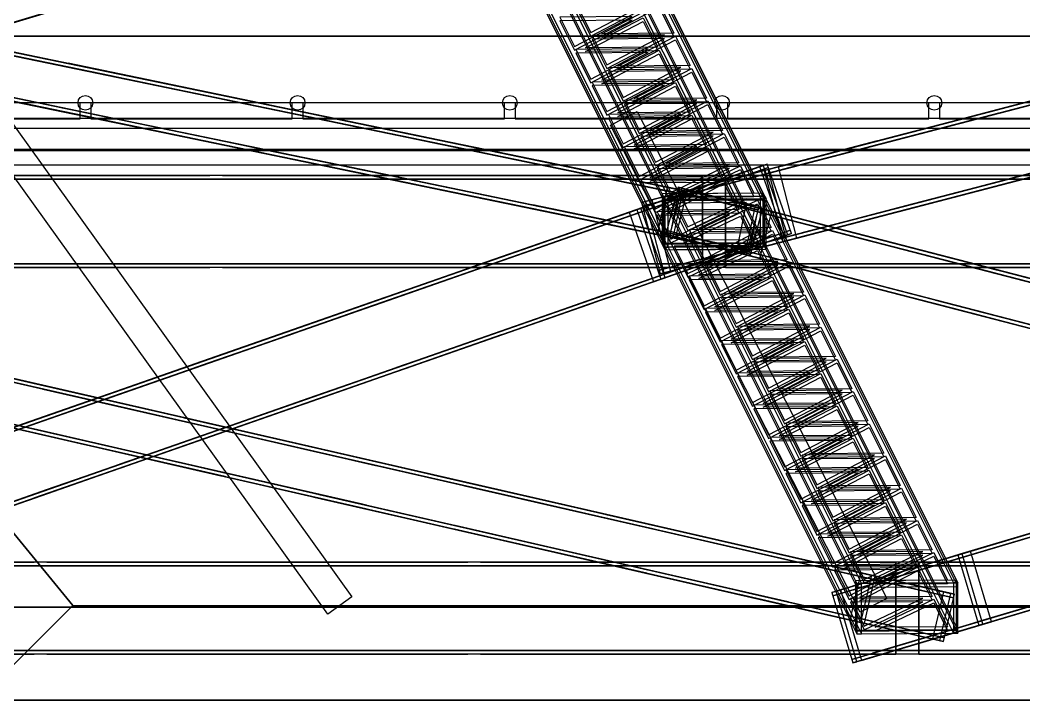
# Model space of a CAD drawing. Header units: millimetres. Extents: x -52000 to 48850, y -48850 to 51750.
# Drawn here: x -9509 to -5145, y 10892 to 13860 of the extents above; entities that cross this region are included whole.
import ezdxf

# ---------------------------------------------------------------- set-up
doc = ezdxf.new("R2010")
doc.units = ezdxf.units.MM
doc.layers.add('D-STR-DECK', color=7, linetype='Continuous', lineweight=25)
doc.layers.add('D-STR-STRC', color=7, linetype='Continuous', lineweight=25)

msp = doc.modelspace()

# ---------------------------------------------------------------- linework, layer by layer
at = {"layer": 'D-STR-DECK'}
for points in [[(11480, 14000), (-11480, 14000), (-11307.8, 13790), (11307.8, 13790)], [(-13790, 11307.8), (13790, 11307.8), (11307.8, 13790), (-11307.8, 13790)], [(11070, 13500), (-11070, 13500), (-10904, 13297.5), (10904, 13297.5)], [(11070, 13500), (-11070, 13500), (-11070, 13390), (11070, 13390)], [(11070, 13500), (-11070, 13500), (-11070, 13390), (11070, 13390)], [(11070, 13500), (-11070, 13500), (-10904, 13297.5), (10904, 13297.5)], [(-9248.1, 13500), (-10124.4, 13500), (-10124.4, 13430), (-9248.1, 13430)], [(-8325.6, 13500), (-9201.9, 13500), (-9201.9, 13430), (-8325.6, 13430)], [(-7403.1, 13500), (-8279.4, 13500), (-8279.4, 13430), (-7403.1, 13430)], [(-6480.6, 13500), (-7356.9, 13500), (-7356.9, 13430), (-6480.6, 13430)], [(-5558.1, 13500), (-6434.4, 13500), (-6434.4, 13430), (-5558.1, 13430)], [(-4635.6, 13500), (-5511.9, 13500), (-5511.9, 13430), (-4635.6, 13430)], [(-8171.8, 11277.8), (-9690.6, 13394.6), (-9585, 13470.4), (-8066.2, 11353.6)], [(-5857.1, 11286), (-6942, 13402.9), (-6826.3, 13462.1), (-5741.4, 11345.3)], [(-11014.6, 13432.5), (-13432.5, 11014.6), (-11315.7, 9278.9), (-9278.9, 11315.7)], [(11014.6, 13432.5), (-11014.6, 13432.5), (-10849.4, 13231), (10849.4, 13231)], [(11014.6, 13432.5), (-11014.6, 13432.5), (-9278.9, 11315.7), (9278.9, 11315.7)], [(11014.6, 13432.5), (-11014.6, 13432.5), (-11014.6, 13292.5), (11014.6, 13292.5)], [(-13297.5, 10904), (13297.5, 10904), (10904, 13297.5), (-10904, 13297.5)], [(-13790, -11307.8), (4700, -11307.8), (4700, 11307.8), (-13790, 11307.8)], [(-13297.5, -10904), (4700, -10904), (4700, 10904), (-13297.5, 10904)]]:
    msp.add_lwpolyline(points, close=True, dxfattribs=at)
for centre in [(-9225, 13500), (-8302.5, 13500), (-7380, 13500), (-6457.5, 13500), (-5535, 13500)]:
    msp.add_circle(centre, 32, dxfattribs=at)
at = {"layer": 'D-STR-STRC'}
for points in [[(234.8, 14901.9), (-315.5, 14758.5), (-6807.5, 13067.1), (-6257.1, 13210.5)], [(238.9, 14886.4), (-311.5, 14743), (-6803.4, 13051.6), (-6253.1, 13195)], [(-14830.3, 14798.3), (-14484.3, 14726.8), (-6301, 13035.3), (-6646.9, 13106.8)], [(-14827.1, 14813.9), (-14481.1, 14742.4), (-6297.7, 13051), (-6643.7, 13122.5)], [(-7118.1, 14786.3), (-7557.2, 14782.6), (-6711.5, 13091.2), (-6272.4, 13094.8)], [(-7118.1, 14770.4), (-7557.2, 14766.7), (-6711.5, 13075.3), (-6272.4, 13079)], [(-14866.4, 14623.9), (-14520.4, 14552.4), (-6337, 12861), (-6683, 12932.5)], [(-14869.6, 14608.3), (-14523.6, 14536.8), (-6340.2, 12845.3), (-6686.2, 12916.9)], [(-7012.6, 14605.7), (-7570.9, 14438.4), (-13217.2, 12747), (-12658.8, 12914.3)], [(-7118.1, 14584), (-7557.2, 14580.3), (-6711.5, 12888.9), (-6272.4, 12892.5)], [(311.5, 14607.7), (-238.9, 14464.3), (-6730.8, 12772.9), (-6180.5, 12916.3)], [(315.5, 14592.2), (-234.8, 14448.8), (-6726.8, 12757.4), (-6176.4, 12900.8)], [(-7118.1, 14568.1), (-7557.2, 14564.4), (-6711.5, 12873), (-6272.4, 12876.7)], [(-8979.7, 14016.4), (-9429, 13881.8), (-9860, 13752.7)], [(-8958.2, 14022.9), (-9389.2, 13893.8), (-9838.5, 13759.2)], [(-6778.3, 13936.3), (-7092.7, 13933.7), (-7028.6, 13805.6)], [(-6778.3, 13920.4), (-7092.7, 13917.8), (-7028.6, 13789.7)], [(-6730.5, 13930.9), (-6666.5, 13802.8), (-6980.8, 13800.2)], [(-9428.8, 13881.9), (-9859.7, 13752.8), (-10309, 13618.2)], [(-6730.5, 13915), (-6666.5, 13786.9), (-6980.8, 13784.3)], [(-9450.2, 13875.5), (-9899.5, 13740.9), (-10330.5, 13611.8)], [(-6848.8, 13875), (-7163.2, 13872.3), (-7099.1, 13744.3)], [(-6848.8, 13859.1), (-7163.2, 13856.5), (-7099.1, 13728.4)], [(-6801, 13869.5), (-6737, 13741.5), (-7051.3, 13738.8)], [(-6801, 13853.7), (-6737, 13725.6), (-7051.3, 13723)], [(-9985.3, 13796.9), (-9356.3, 13666.8), (-9113.3, 13616.6)], [(-9982.1, 13812.5), (-9353.1, 13682.5), (-9110.1, 13632.3)], [(-9972.1, 13794.1), (-9729.1, 13743.9), (-9100.1, 13613.9)], [(-9968.9, 13809.8), (-9725.8, 13759.6), (-9096.9, 13629.5)], [(-6707.9, 13795.3), (-7022.2, 13792.7), (-6958.2, 13664.7)], [(-6660, 13789.9), (-6596, 13661.8), (-6910.4, 13659.2)], [(-6707.9, 13779.5), (-7022.2, 13776.9), (-6958.2, 13648.8)], [(-6660, 13774.1), (-6596, 13646), (-6910.4, 13643.4)], [(-6778.3, 13734), (-7092.7, 13731.4), (-7028.6, 13603.3)], [(-6778.3, 13718.1), (-7092.7, 13715.5), (-7028.6, 13587.4)], [(-6730.5, 13728.6), (-6666.5, 13600.5), (-6980.8, 13597.9)], [(-6730.5, 13712.7), (-6666.5, 13584.6), (-6980.8, 13582)], [(-9300.2, 13671.6), (-8671.2, 13541.6), (-8428.1, 13491.3)], [(-9286.9, 13668.8), (-9043.9, 13618.6), (-8414.9, 13488.6)], [(-10021.4, 13622.5), (-9392.4, 13492.5), (-9149.4, 13442.3)], [(-10008.1, 13619.8), (-9765.1, 13569.6), (-9136.1, 13439.6)], [(-9303.4, 13655.9), (-8674.4, 13525.9), (-8431.4, 13475.7)], [(-9290.2, 13653.2), (-9047.1, 13602.9), (-8418.1, 13472.9)], [(-6637.4, 13654.4), (-6951.7, 13651.8), (-6887.7, 13523.7)], [(-6637.4, 13638.5), (-6951.7, 13635.9), (-6887.7, 13507.8)], [(-6589.6, 13649), (-6525.5, 13520.9), (-6839.9, 13518.3)], [(-6589.6, 13633.1), (-6525.5, 13505), (-6839.9, 13502.4)], [(-4700.7, 13616), (-5197.3, 13486.6), (-5640.2, 13371.2)], [(-10024.6, 13606.9), (-9395.6, 13476.9), (-9152.6, 13426.6)], [(-10011.4, 13604.1), (-9768.4, 13553.9), (-9139.4, 13423.9)], [(-6707.9, 13593.1), (-7022.2, 13590.4), (-6958.2, 13462.4)], [(-6707.9, 13577.2), (-7022.2, 13574.6), (-6958.2, 13446.5)], [(-6660, 13587.6), (-6596, 13459.6), (-6910.4, 13456.9)], [(-6660, 13571.8), (-6596, 13443.7), (-6910.4, 13441.1)], [(-4719.4, 13611.1), (-5162.3, 13495.7), (-5658.9, 13366.3)], [(-4715.4, 13595.6), (-5158.3, 13480.2), (-5654.9, 13350.8)], [(-4696.7, 13600.5), (-5193.3, 13471.1), (-5636.2, 13355.7)], [(-8618.2, 13530.6), (-7989.2, 13400.6), (-7746.2, 13350.4)], [(-8605, 13527.9), (-8361.9, 13477.7), (-7733, 13347.6)], [(-8621.4, 13514.9), (-7992.5, 13384.9), (-7749.4, 13334.7)], [(-8608.2, 13512.2), (-8365.2, 13462), (-7736.2, 13332)], [(-6566.9, 13513.4), (-6881.2, 13510.8), (-6817.2, 13382.7)], [(-6566.9, 13497.6), (-6881.2, 13495), (-6817.2, 13366.9)], [(-6519.1, 13508), (-6455.1, 13379.9), (-6769.4, 13377.3)], [(-6519.1, 13492.2), (-6455.1, 13364.1), (-6769.4, 13361.5)], [(-9342.7, 13465.9), (-8713.7, 13335.9), (-8470.7, 13285.7)], [(-9339.4, 13481.6), (-8710.4, 13351.6), (-8467.4, 13301.3)], [(-9329.4, 13463.2), (-9086.4, 13413), (-8457.4, 13282.9)], [(-9326.2, 13478.8), (-9083.2, 13428.6), (-8454.2, 13298.6)], [(-6637.4, 13452.1), (-6951.7, 13449.5), (-6887.7, 13321.4)], [(-6589.6, 13446.7), (-6525.5, 13318.6), (-6839.9, 13316)], [(-5260.4, 13470.1), (-5703.3, 13354.7), (-6199.9, 13225.4)], [(-5256.4, 13454.6), (-5699.3, 13339.3), (-6195.9, 13209.9)], [(-5241.7, 13475), (-5738.3, 13345.6), (-6181.2, 13230.2)], [(-5237.7, 13459.5), (-5734.3, 13330.1), (-6177.2, 13214.8)], [(-6637.4, 13436.2), (-6951.7, 13433.6), (-6887.7, 13305.5)], [(-6589.6, 13430.8), (-6525.5, 13302.7), (-6839.9, 13300.1)], [(-7939.5, 13374), (-7310.5, 13244), (-7067.5, 13193.8)], [(-7936.3, 13389.7), (-7307.3, 13259.7), (-7064.2, 13209.4)], [(-7926.3, 13371.3), (-7683.2, 13321), (-7054.2, 13191)], [(-7923, 13386.9), (-7680, 13336.7), (-7051, 13206.7)], [(-6496.4, 13372.5), (-6810.8, 13369.9), (-6746.7, 13241.8)], [(-6496.4, 13356.6), (-6810.8, 13354), (-6746.7, 13225.9)], [(-6448.6, 13367.1), (-6384.6, 13239), (-6698.9, 13236.4)], [(-8660.7, 13325), (-8031.7, 13195), (-7788.7, 13144.7)], [(-8657.5, 13340.6), (-8028.5, 13210.6), (-7785.5, 13160.4)], [(-8647.5, 13322.2), (-8404.5, 13272), (-7775.5, 13142)], [(-8644.2, 13337.9), (-8401.2, 13287.7), (-7772.2, 13157.7)], [(-6566.9, 13311.1), (-6881.2, 13308.5), (-6817.2, 13180.5)], [(-5801.4, 13329.2), (-6244.3, 13213.8), (-6708.7, 13092.8)], [(-5797.4, 13313.7), (-6240.3, 13198.3), (-6704.7, 13077.3)], [(-6448.6, 13351.2), (-6384.6, 13223.1), (-6698.9, 13220.5)], [(-5782.7, 13334.1), (-6247.1, 13213.1), (-6690, 13097.7)], [(-5778.7, 13318.6), (-6243.1, 13197.6), (-6686, 13082.2)], [(-4642.8, 13316.9), (-5085.7, 13201.5), (-5582.3, 13072.1)], [(-4624.1, 13321.8), (-5120.7, 13192.4), (-5563.5, 13077)], [(-6566.9, 13295.3), (-6881.2, 13292.7), (-6817.2, 13164.6)], [(-6519.1, 13305.7), (-6455.1, 13177.7), (-6769.4, 13175)], [(-6519.1, 13289.9), (-6455.1, 13161.8), (-6769.4, 13159.2)], [(-4638.7, 13301.4), (-5081.6, 13186), (-5578.2, 13056.6)], [(-4620, 13306.3), (-5116.6, 13176.9), (-5559.5, 13061.5)], [(-6260.8, 13234.1), (-6828.6, 13035.8), (-11640.1, 11355.3), (-11072.3, 11553.6)], [(-7257.5, 13233), (-6666.9, 13111), (-6423.9, 13060.7)], [(-7254.3, 13248.7), (-6663.7, 13126.6), (-6420.7, 13076.4)], [(-7244.3, 13230.3), (-7001.3, 13180.1), (-6410.7, 13058)], [(-7241.1, 13246), (-6998.1, 13195.7), (-6407.4, 13073.7)], [(-6187.6, 12920.7), (-6293.1, 13222.8), (-6860.9, 13024.5), (-6755.4, 12722.4)], [(-6155.3, 12932), (-6260.8, 13234.1), (-6828.6, 13035.8), (-6723.1, 12733.7)], [(-6132.1, 12912.4), (-6212.7, 13222), (-6763.1, 13078.6), (-6682.4, 12769)], [(-6425.9, 13231.5), (-6740.3, 13228.9), (-6680.9, 13110.2)], [(-6378.1, 13226.1), (-6318.8, 13107.4), (-6633.1, 13104.8)], [(-6155.3, 12932), (-6260.8, 13234.1), (-6278.6, 13227.9), (-6173.1, 12925.8)], [(237.1, 13221.3), (-328.3, 13053.2), (-5980, 11372.7), (-5414.6, 11540.8)], [(-6255.6, 13219), (-6823.3, 13020.7), (-11634.8, 11340.2), (-11067, 11538.5)], [(-8683.4, 13183.9), (-8683.4, 13183.9), (-10792.4, 13183.9), (-10792.4, 13183.9)], [(-6542, 13183.9), (-6542, 13183.9), (-8628.4, 13183.9), (-8628.4, 13183.9)], [(-7978.8, 13184), (-7349.8, 13054), (-7106.8, 13003.8)], [(-7975.5, 13199.7), (-7346.5, 13069.7), (-7103.5, 13019.4)], [(-7965.5, 13181.3), (-7722.5, 13131), (-7093.5, 13001)], [(-7962.3, 13196.9), (-7719.3, 13146.7), (-7090.3, 13016.7)], [(-6368.5, 13196.5), (-6825.4, 13036.9), (-7170.7, 12916.4)], [(-6363.3, 13181.4), (-6820.1, 13021.8), (-7165.4, 12901.3)], [(-6343.2, 13205.4), (-6688.4, 13084.8), (-7145.3, 12925.2)], [(-6337.9, 13190.3), (-6683.1, 13069.7), (-7140, 12910.1)], [(-6176.4, 12900.8), (-6257.1, 13210.5), (-6807.5, 13067.1), (-6726.8, 12757.4)], [(-6425.9, 13215.7), (-6740.3, 13213.1), (-6680.9, 13094.3)], [(-6378.1, 13210.3), (-6318.8, 13091.5), (-6633.1, 13088.9)], [(-6542, 12783.9), (-6542, 13183.9), (-6542, 13183.9), (-6542, 12783.9)], [(-4355.5, 13183.9), (-4355.5, 13183.9), (-6442, 13183.9), (-6442, 13183.9)], [(-6442, 12783.9), (-6442, 13183.9), (-6442, 13183.9), (-6442, 12783.9)], [(-6176.4, 12900.8), (-6257.1, 13210.5), (-6274.3, 13206), (-6193.6, 12896.3)], [(-5165.1, 13180.8), (-5661.7, 13051.4), (-6104.5, 12936.1)], [(241.6, 13206), (-323.7, 13037.9), (-5975.4, 11357.4), (-5410.1, 11525.5)], [(12983.9, 13167.9), (12983.9, 13167.9), (-12983.9, 13167.9), (-12983.9, 13167.9)], [(-8683.4, 13167.9), (-8683.4, 13167.9), (-10792.4, 13167.9), (-10792.4, 13167.9)], [(-6542, 13167.9), (-6542, 13167.9), (-8628.4, 13167.9), (-8628.4, 13167.9)], [(-6496.4, 13170.2), (-6810.8, 13167.6), (-6746.7, 13039.5)], [(-6496.4, 13154.3), (-6810.8, 13151.7), (-6746.7, 13023.6)], [(-6448.6, 13164.8), (-6384.6, 13036.7), (-6698.9, 13034.1)], [(-6448.6, 13148.9), (-6384.6, 13020.8), (-6698.9, 13018.2)], [(-4355.5, 13167.9), (-4355.5, 13167.9), (-6442, 13167.9), (-6442, 13167.9)], [(-5183.8, 13176), (-5626.6, 13060.6), (-6123.3, 12931.2)], [(-5179.7, 13160.5), (-5622.6, 13045.1), (-6119.2, 12915.7)], [(-5161, 13165.3), (-5657.6, 13036), (-6100.5, 12920.6)], [(-13144.4, 13112), (-12783.7, 13029.3), (-5451.5, 11348.9), (-5812.1, 11431.5)], [(-13140.8, 13127.6), (-12780.2, 13044.9), (-5447.9, 11364.4), (-5808.6, 11447.1)], [(-6696.7, 13133.5), (-6739.2, 12927.8), (-6393.2, 12856.3), (-6350.7, 13061.9)], [(-6278.9, 12889.5), (-6278.9, 13107.7), (-6717.9, 13104.1), (-6717.9, 12885.9)], [(-6272.4, 13094.7), (-6711.6, 13091.6), (-5871.3, 11411.1), (-5432.1, 11414.2)], [(-6272.4, 12876.3), (-6272.4, 13094.7), (-6711.6, 13091.6), (-6711.6, 12873.1)], [(-6691.6, 12873.3), (-6691.6, 13091.7), (-6711.6, 13091.6), (-6711.6, 12873.1)], [(-6272.4, 12876.7), (-6272.4, 13094.8), (-6711.5, 13091.2), (-6711.5, 12873)], [(-6691.5, 12873.2), (-6691.5, 13091.3), (-6711.5, 13091.2), (-6711.5, 12873)], [(-6649, 13133), (-6701.6, 12929.7), (-6684.2, 12925.2), (-6631.5, 13128.5)], [(-6649, 13133), (-6701.6, 12929.7), (-6334.9, 12834.8), (-6282.3, 13038.1)], [(-6643.7, 13122.5), (-6686.2, 12916.9), (-6669.7, 12913.4), (-6627.2, 13119.1)], [(-6643.7, 13122.5), (-6686.2, 12916.9), (-6340.2, 12845.3), (-6297.7, 13051)], [(-6607.2, 13122.2), (-6659.8, 12918.9), (-6293.1, 12824), (-6240.5, 13027.3)], [(-6653, 13117.5), (-6286.3, 13022.6), (205.7, 11342.1), (-161, 11437.1)], [(-6649, 13133), (-6282.3, 13038.1), (209.7, 11357.6), (-157, 11452.5)], [(-6557.4, 13092.8), (-6088.6, 12971.4), (-5831, 12904.8)], [(-6553.4, 13108.3), (-6084.6, 12986.9), (-5827, 12920.3)], [(-6533, 13103), (-6275.4, 13036.3), (-5806.5, 12915)], [(-6272.4, 12876.7), (-6272.4, 13094.8), (-6292.4, 13094.7), (-6292.4, 12876.5)], [(-6272.4, 12876.3), (-6272.4, 13094.7), (-6292.3, 13094.6), (-6292.3, 12876.1)], [(-6746.1, 13064.6), (-7203, 12905.1), (-7571.6, 12776.3)], [(-6740.8, 13049.5), (-7197.7, 12890), (-7566.3, 12761.2)], [(-6720.7, 13073.5), (-7089.4, 12944.8), (-7546.2, 12785.2)], [(-6715.4, 13058.4), (-7084.1, 12929.6), (-7540.9, 12770.1)], [(-7293.6, 13058.7), (-6703, 12936.7), (-6460, 12886.4)], [(-7280.3, 13056), (-7037.3, 13005.8), (-6446.7, 12883.7)], [(-6709.6, 12761.9), (-6790.3, 13071.5), (-6807.5, 13067.1), (-6726.8, 12757.4)], [(-6272.4, 13078.8), (-6711.6, 13075.7), (-5871.3, 11395.2), (-5432.1, 11398.3)], [(-6266.4, 12864.4), (-6266.4, 13082.8), (-6705.6, 13079.7), (-6705.6, 12861.3)], [(-6351.3, 13082.2), (-6665.7, 13080), (-6605.9, 12960.4)], [(-6351.3, 13066.3), (-6665.7, 13064.1), (-6605.9, 12944.6)], [(-6303.7, 13077.2), (-6243.9, 12957.6), (-6558.3, 12955.4)], [(-6303.7, 13061.3), (-6243.9, 12941.8), (-6558.3, 12939.5)], [(-6537, 13087.5), (-6279.4, 13020.8), (-5810.6, 12899.5)], [(-6314.2, 13054.4), (-6356.7, 12848.7), (-6340.2, 12845.3), (-6297.7, 13051)], [(-7296.8, 13043.1), (-6706.2, 12921), (-6463.2, 12870.8)], [(-7283.6, 13040.3), (-7040.6, 12990.1), (-6450, 12868)], [(-6705.3, 12739.9), (-6810.9, 13042), (-6828.6, 13035.8), (-6723.1, 12733.7)], [(-6425.9, 13029.2), (-6740.3, 13026.6), (-6680.9, 12907.9)], [(-6425.9, 13013.4), (-6740.3, 13010.8), (-6680.9, 12892)], [(-6378.1, 13023.8), (-6318.8, 12905.1), (-6633.1, 12902.5)], [(-6378.1, 13008), (-6318.8, 12889.2), (-6633.1, 12886.6)], [(-5724.8, 13035), (-6167.6, 12919.6), (-6632.1, 12798.6)], [(-5720.7, 13019.5), (-6163.6, 12904.1), (-6628.1, 12783.1)], [(-5706.1, 13039.9), (-6170.5, 12918.9), (-6613.4, 12803.5)], [(-5702, 13024.4), (-6166.5, 12903.4), (-6609.3, 12788)], [(-6299.8, 13042.6), (-6352.4, 12839.3), (-6334.9, 12834.8), (-6282.3, 13038.1)], [(-6046.8, 12960.6), (-5547.6, 12831.4), (-5290, 12764.7)], [(-6042.8, 12976.1), (-5543.6, 12846.9), (-5286, 12780.2)], [(-6022.3, 12970.8), (-5764.7, 12904.1), (-5265.5, 12774.9)], [(-13187.7, 12922.9), (-12827.1, 12840.3), (-5494.9, 11159.8), (-5855.5, 11242.4)], [(-13184.1, 12938.5), (-12823.5, 12855.8), (-5491.3, 11175.4), (-5851.9, 11258)], [(-6160.6, 12947.1), (-6728.4, 12748.8), (-11539.8, 11068.3), (-10972.1, 11266.6)], [(-6155.3, 12932), (-6723.1, 12733.7), (-11534.6, 11053.2), (-10966.8, 11251.5)], [(-7147, 12924.6), (-7603.9, 12765), (-7972.6, 12636.3)], [(-7121.7, 12933.5), (-7490.3, 12804.7), (-7947.2, 12645.1)], [(-7116.4, 12918.4), (-7485, 12789.6), (-7941.9, 12630)], [(-6242.9, 12918.4), (-6588.2, 12797.8), (-7045, 12638.2)], [(-6701.6, 12929.7), (-6334.9, 12834.8), (157, 11154.3), (-209.7, 11249.2)], [(-6697.6, 12945.2), (-6330.9, 12850.3), (161, 11169.8), (-205.7, 11264.7)], [(-6602.1, 12920.5), (-6133.2, 12799.1), (-5875.6, 12732.4)], [(-6285.5, 12950.8), (-6600, 12948.6), (-6535.9, 12820.4)], [(-6285.5, 12934.9), (-6600, 12932.7), (-6535.9, 12804.5)], [(-6237.9, 12945.8), (-6173.9, 12817.6), (-6488.3, 12815.4)], [(-6237.9, 12929.9), (-6173.9, 12801.7), (-6488.3, 12799.5)], [(-6026.3, 12955.3), (-5768.7, 12888.6), (-5269.6, 12759.4)], [(323.7, 12930), (-241.6, 12761.8), (-5893.4, 11081.3), (-5328, 11249.5)], [(-7141.8, 12909.5), (-7598.6, 12749.9), (-7967.3, 12621.2)], [(-6268.3, 12909.5), (-6725.2, 12749.9), (-7070.4, 12629.4)], [(-6263, 12894.4), (-6719.9, 12734.8), (-7065.1, 12614.3)], [(-6237.6, 12903.3), (-6582.9, 12782.7), (-7039.8, 12623.1)], [(-6272.4, 12892.2), (-6711.6, 12889), (-5871.3, 11208.5), (-5432.1, 11211.7)], [(-6272.4, 12876.3), (-6711.6, 12873.1), (-5871.3, 11192.7), (-5432.1, 11195.8)], [(-6351.3, 12879.7), (-6665.7, 12877.4), (-6605.9, 12757.9)], [(-6606.1, 12905), (-6137.2, 12783.6), (-5879.6, 12717)], [(-6585.6, 12899.7), (-6328, 12833), (-5859.2, 12711.7)], [(-6581.6, 12915.2), (-6324, 12848.5), (-5855.2, 12727.2)], [(-6303.7, 12874.6), (-6243.9, 12755.1), (-6558.3, 12752.9)], [(328.3, 12914.6), (-237.1, 12746.5), (-5888.8, 11066), (-5323.4, 11234.1)], [(-6351.3, 12863.8), (-6665.7, 12861.5), (-6605.9, 12742)], [(-6303.7, 12858.7), (-6243.9, 12739.2), (-6558.3, 12737)], [(-5501.8, 12836.1), (-5002.6, 12706.8), (-4745, 12640.2)], [(-5481.3, 12830.8), (-5223.7, 12764.1), (-4724.6, 12634.9)], [(12983.9, 12799.9), (12983.9, 12799.9), (-12983.9, 12799.9), (-12983.9, 12799.9)], [(-8683.4, 12799.9), (-8683.4, 12799.9), (-10792.4, 12799.9), (-10792.4, 12799.9)], [(-6542, 12799.9), (-6542, 12799.9), (-8628.4, 12799.9), (-8628.4, 12799.9)], [(-7522.6, 12793.4), (-7891.3, 12664.7), (-8348.1, 12505.1)], [(-6620.5, 12786.5), (-6989.1, 12657.8), (-7446, 12498.2)], [(-6215.5, 12810.7), (-6530, 12808.5), (-6465.9, 12680.4)], [(-6215.5, 12794.9), (-6530, 12792.6), (-6465.9, 12664.5)], [(-4355.5, 12799.9), (-4355.5, 12799.9), (-6442, 12799.9), (-6442, 12799.9)], [(-6167.9, 12805.7), (-6103.9, 12677.6), (-6418.3, 12675.3)], [(-6167.9, 12789.8), (-6103.9, 12661.7), (-6418.3, 12659.4)], [(-6091.4, 12788.3), (-5592.2, 12659.1), (-5334.6, 12592.4)], [(-5505.8, 12820.6), (-5006.6, 12691.4), (-4749, 12624.7)], [(-5485.3, 12815.3), (-5227.7, 12748.6), (-4728.6, 12619.4)], [(-8683.4, 12783.9), (-8683.4, 12783.9), (-10792.4, 12783.9), (-10792.4, 12783.9)], [(-6542, 12783.9), (-6542, 12783.9), (-8628.4, 12783.9), (-8628.4, 12783.9)], [(-7548, 12784.6), (-8004.9, 12625), (-8373.5, 12496.2)], [(-7542.7, 12769.5), (-7999.6, 12609.9), (-8368.2, 12481.1)], [(-7517.3, 12778.3), (-7886, 12649.6), (-8342.9, 12490)], [(-6645.8, 12777.6), (-7102.7, 12618.1), (-7471.4, 12489.3)], [(-6640.6, 12762.5), (-7097.4, 12603), (-7466.1, 12474.2)], [(-6615.2, 12771.4), (-6983.8, 12642.6), (-7440.7, 12483.1)], [(-6285.5, 12748.2), (-6600, 12746), (-6535.9, 12617.9)], [(-6237.9, 12743.2), (-6173.9, 12615.1), (-6488.3, 12612.8)], [(-4355.5, 12783.9), (-4355.5, 12783.9), (-6442, 12783.9), (-6442, 12783.9)], [(-6095.4, 12772.8), (-5596.2, 12643.6), (-5338.6, 12576.9)], [(-6074.9, 12767.5), (-5817.4, 12700.8), (-5318.2, 12571.6)], [(-6070.9, 12783), (-5813.3, 12716.3), (-5314.2, 12587.1)], [(-6285.5, 12732.4), (-6600, 12730.1), (-6535.9, 12602)], [(-6237.9, 12727.3), (-6173.9, 12599.2), (-6488.3, 12596.9)], [(-6145.5, 12670.7), (-6459.9, 12668.5), (-6395.9, 12540.3)], [(-6145.5, 12654.8), (-6459.9, 12652.6), (-6395.9, 12524.4)], [(-6097.9, 12665.7), (-6033.8, 12537.5), (-6348.3, 12535.3)], [(-7949, 12644.5), (-8405.8, 12485), (-8774.5, 12356.2)], [(-7943.7, 12629.4), (-8400.5, 12469.8), (-8769.2, 12341.1)], [(-7923.6, 12653.4), (-8292.2, 12524.6), (-8749.1, 12365.1)], [(-7918.3, 12638.3), (-8286.9, 12509.5), (-8743.8, 12350)], [(-7046.8, 12637.6), (-7503.7, 12478), (-7872.3, 12349.3)], [(-7041.5, 12622.5), (-7498.4, 12462.9), (-7867.1, 12334.2)], [(-7021.4, 12646.5), (-7390.1, 12517.7), (-7846.9, 12358.1)], [(-7016.1, 12631.4), (-7384.8, 12502.6), (-7841.7, 12343)], [(-6097.9, 12649.8), (-6033.8, 12521.6), (-6348.3, 12519.4)], [(-5554.4, 12632.8), (-5055.2, 12503.5), (-4797.6, 12436.9)], [(-5550.4, 12648.3), (-5051.2, 12519), (-4793.6, 12452.4)], [(-5533.9, 12627.5), (-5276.4, 12560.8), (-4777.2, 12431.6)], [(-5529.9, 12643), (-5272.3, 12576.3), (-4773.2, 12447.1)], [(-6215.5, 12608.2), (-6530, 12606), (-6465.9, 12477.8)], [(-6215.5, 12592.3), (-6530, 12590.1), (-6465.9, 12461.9)], [(-6167.9, 12603.2), (-6103.9, 12475), (-6418.3, 12472.8)], [(-6167.9, 12587.3), (-6103.9, 12459.1), (-6418.3, 12456.9)], [(-6075.5, 12530.7), (-6389.9, 12528.4), (-6325.9, 12400.3)], [(-6027.9, 12525.6), (-5963.8, 12397.5), (-6278.3, 12395.2)], [(-8349.9, 12504.5), (-8806.8, 12344.9), (-9175.4, 12216.2)], [(-8344.6, 12489.4), (-8801.5, 12329.8), (-9170.2, 12201)], [(-8324.5, 12513.3), (-8693.2, 12384.6), (-9150, 12225)], [(-8319.2, 12498.2), (-8687.9, 12369.5), (-9144.8, 12209.9)], [(-7447.8, 12497.6), (-7904.6, 12338), (-8273.3, 12209.2)], [(-7442.5, 12482.5), (-7899.3, 12322.9), (-8268, 12194.1)], [(-7422.4, 12506.4), (-7791, 12377.7), (-8247.9, 12218.1)], [(-7417.1, 12491.3), (-7785.8, 12362.6), (-8242.6, 12203)], [(-6075.5, 12514.8), (-6389.9, 12512.5), (-6325.9, 12384.4)], [(-6027.9, 12509.7), (-5963.8, 12381.6), (-6278.3, 12379.4)], [(-6145.5, 12468.2), (-6459.9, 12465.9), (-6395.9, 12337.8)], [(-6145.5, 12452.3), (-6459.9, 12450), (-6395.9, 12321.9)], [(-6097.9, 12463.1), (-6033.8, 12335), (-6348.3, 12332.7)], [(-6097.9, 12447.2), (-6033.8, 12319.1), (-6348.3, 12316.9)], [(-10021.5, 12396.3), (-9456.6, 12266.8), (-9203.3, 12208.7)], [(-10017.9, 12411.9), (-9453, 12282.4), (-9199.7, 12224.3)], [(-10003.6, 12392.2), (-9750.3, 12334.1), (-9185.4, 12204.6)], [(-10000, 12407.8), (-9746.7, 12349.7), (-9181.8, 12220.2)], [(-8750.9, 12364.4), (-9207.7, 12204.9), (-9576.4, 12076.1)], [(-8745.6, 12349.3), (-9202.5, 12189.8), (-9571.1, 12061)], [(-8725.5, 12373.3), (-9094.1, 12244.5), (-9551, 12085)], [(-8720.2, 12358.2), (-9088.9, 12229.4), (-9545.7, 12069.9)], [(-7848.7, 12357.5), (-8305.6, 12198), (-8674.2, 12069.2)], [(-7823.3, 12366.4), (-8192, 12237.6), (-8648.9, 12078.1)], [(-7818, 12351.3), (-8186.7, 12222.5), (-8643.6, 12063)], [(-6005.5, 12390.6), (-6319.9, 12388.4), (-6255.8, 12260.2)], [(-6005.5, 12374.7), (-6319.9, 12372.5), (-6255.8, 12244.4)], [(-5957.9, 12385.6), (-5893.8, 12257.4), (-6208.2, 12255.2)], [(-5957.9, 12369.7), (-5893.8, 12241.6), (-6208.2, 12239.3)], [(-7843.4, 12342.4), (-8300.3, 12182.8), (-8669, 12054.1)], [(-6075.5, 12328.1), (-6389.9, 12325.9), (-6325.9, 12197.7)], [(-6075.5, 12312.2), (-6389.9, 12310), (-6325.9, 12181.9)], [(-6027.9, 12323.1), (-5963.8, 12194.9), (-6278.3, 12192.7)], [(-6027.9, 12307.2), (-5963.8, 12179.1), (-6278.3, 12176.8)], [(-9406.9, 12271.8), (-8842, 12142.3), (-8588.7, 12084.3)], [(-9389, 12267.7), (-9135.7, 12209.7), (-8570.8, 12080.2)], [(-10061.2, 12222.8), (-9496.4, 12093.3), (-9243.1, 12035.2)], [(-10043.4, 12218.7), (-9790.1, 12160.6), (-9225.2, 12031.1)], [(-9151.8, 12224.4), (-9608.7, 12064.8), (-9977.3, 11936.1)], [(-9126.4, 12233.3), (-9495.1, 12104.5), (-9952, 11944.9)], [(-9121.2, 12218.2), (-9489.8, 12089.4), (-9946.7, 11929.8)], [(-9410.5, 12256.2), (-8845.6, 12126.7), (-8592.3, 12068.7)], [(-9392.6, 12252.1), (-9139.3, 12194.1), (-8574.4, 12064.6)], [(-8224.3, 12226.4), (-8592.9, 12097.6), (-9049.8, 11938)], [(-5935.4, 12250.6), (-6249.9, 12248.3), (-6185.8, 12120.2)], [(-5935.4, 12234.7), (-6249.9, 12232.5), (-6185.8, 12104.3)], [(-5887.8, 12245.5), (-5823.8, 12117.4), (-6138.2, 12115.2)], [(-5887.8, 12229.7), (-5823.8, 12101.5), (-6138.2, 12099.3)], [(-10064.8, 12207.2), (-9499.9, 12077.7), (-9246.6, 12019.6)], [(-10046.9, 12203.1), (-9793.6, 12145), (-9228.8, 12015.5)], [(-9146.5, 12209.3), (-9603.4, 12049.7), (-9972.1, 11921)], [(-8249.7, 12217.5), (-8706.5, 12057.9), (-9075.2, 11929.2)], [(-8244.4, 12202.4), (-8701.3, 12042.8), (-9069.9, 11914)], [(-8219, 12211.2), (-8587.7, 12082.5), (-9044.5, 11922.9)], [(-6005.5, 12188.1), (-6319.9, 12185.8), (-6255.8, 12057.7)], [(-5957.9, 12183), (-5893.8, 12054.9), (-6208.2, 12052.7)], [(-8795.9, 12131.8), (-8231, 12002.3), (-7977.7, 11944.2)], [(-6005.5, 12172.2), (-6319.9, 12170), (-6255.8, 12041.8)], [(-5957.9, 12167.2), (-5893.8, 12039), (-6208.2, 12036.8)], [(-8799.4, 12116.2), (-8234.6, 11986.7), (-7981.3, 11928.7)], [(-8781.6, 12112.1), (-8528.3, 12054), (-7963.4, 11924.6)], [(-8778, 12127.7), (-8524.7, 12069.6), (-7959.8, 11940.2)], [(-5865.4, 12110.5), (-6179.9, 12108.3), (-6115.8, 11980.2)], [(-5865.4, 12094.7), (-6179.9, 12092.4), (-6115.8, 11964.3)], [(-5817.8, 12105.5), (-5753.8, 11977.4), (-6068.2, 11975.1)], [(-5817.8, 12089.6), (-5753.8, 11961.5), (-6068.2, 11959.2)], [(-8650.6, 12077.4), (-9107.5, 11917.9), (-9476.1, 11789.1)], [(-8645.3, 12062.3), (-9102.2, 11902.8), (-9470.9, 11774)], [(-9453.8, 12067.1), (-8888.9, 11937.7), (-8635.6, 11879.6)], [(-8625.2, 12086.3), (-8993.9, 11957.5), (-9450.8, 11798)], [(-9450.2, 12082.7), (-8885.3, 11953.2), (-8632, 11895.2)], [(-8620, 12071.2), (-8988.6, 11942.4), (-9445.5, 11782.9)], [(-9435.9, 12063), (-9182.6, 12005), (-8617.7, 11875.5)], [(-9432.3, 12078.6), (-9179, 12020.6), (-8614.2, 11891.1)], [(-5935.4, 12048), (-6249.9, 12045.8), (-6185.8, 11917.7)], [(-5935.4, 12032.1), (-6249.9, 12029.9), (-6185.8, 11901.8)], [(-5887.8, 12043), (-5823.8, 11914.9), (-6138.2, 11912.6)], [(-5887.8, 12027.1), (-5823.8, 11899), (-6138.2, 11896.7)], [(-8188.4, 11976.1), (-7623.5, 11846.7), (-7370.2, 11788.6)], [(-8184.8, 11991.7), (-7620, 11862.3), (-7366.7, 11804.2)], [(-8170.5, 11972), (-7917.2, 11914), (-7352.4, 11784.5)], [(-8167, 11987.6), (-7913.7, 11929.6), (-7348.8, 11800.1)], [(-5795.4, 11970.5), (-6109.8, 11968.3), (-6045.8, 11840.1)], [(-5747.8, 11965.5), (-5683.7, 11837.3), (-5998.2, 11835.1)], [(-9051.6, 11937.4), (-9508.4, 11777.8), (-9877.1, 11649.1)], [(-9046.3, 11922.3), (-9503.2, 11762.7), (-9871.8, 11634)], [(-9026.2, 11946.3), (-9394.9, 11817.5), (-9851.7, 11657.9)], [(-9020.9, 11931.2), (-9389.6, 11802.4), (-9846.4, 11642.8)], [(-8842.8, 11927.1), (-8277.9, 11797.6), (-8024.6, 11739.6)], [(-8839.2, 11942.7), (-8274.3, 11813.2), (-8021, 11755.2)], [(-8824.9, 11923), (-8571.6, 11864.9), (-8006.7, 11735.5)], [(-8821.3, 11938.6), (-8568, 11880.5), (-8003.1, 11751.1)], [(-5795.4, 11954.6), (-6109.8, 11952.4), (-6045.8, 11824.2)], [(-5747.8, 11949.6), (-5683.7, 11821.4), (-5998.2, 11819.2)], [(-5865.4, 11908), (-6179.9, 11905.8), (-6115.8, 11777.6)], [(-5865.4, 11892.1), (-6179.9, 11889.9), (-6115.8, 11761.7)], [(-5817.8, 11903), (-5753.8, 11774.8), (-6068.2, 11772.6)], [(-5817.8, 11887.1), (-5753.8, 11758.9), (-6068.2, 11756.7)], [(-7577.4, 11836.1), (-7012.5, 11706.6), (-6759.2, 11648.6)], [(-7573.8, 11851.7), (-7008.9, 11722.2), (-6755.7, 11664.2)], [(-7559.5, 11832), (-7306.2, 11773.9), (-6741.3, 11644.5)], [(-7556, 11847.6), (-7302.7, 11789.5), (-6737.8, 11660.1)], [(-5725.4, 11830.5), (-6039.8, 11828.2), (-5975.7, 11700.1)], [(-5677.8, 11825.4), (-5613.7, 11697.3), (-5928.2, 11695)], [(-9452.5, 11797.4), (-9909.4, 11637.8), (-10278.1, 11509)], [(-9447.3, 11782.3), (-9904.1, 11622.7), (-10272.8, 11493.9)], [(-9427.1, 11806.2), (-9795.8, 11677.5), (-10252.7, 11517.9)], [(-9421.9, 11791.1), (-9790.5, 11662.4), (-10247.4, 11502.8)], [(-8231.8, 11787), (-7666.9, 11657.6), (-7413.6, 11599.5)], [(-8228.2, 11802.6), (-7663.3, 11673.2), (-7410, 11615.1)], [(-8213.9, 11782.9), (-7960.6, 11724.9), (-7395.7, 11595.4)], [(-8210.3, 11798.5), (-7957, 11740.5), (-7392.1, 11611)], [(-5725.4, 11814.6), (-6039.8, 11812.3), (-5975.7, 11684.2)], [(-5677.8, 11809.5), (-5613.7, 11681.4), (-5928.2, 11679.2)], [(-4558, 11795.6), (-5012.9, 11660.3), (-5446.7, 11531.3)], [(-4535, 11802.4), (-4968.8, 11673.4), (-5423.7, 11538.2)], [(-4530.4, 11787.1), (-4964.2, 11658.1), (-5419.1, 11522.8)], [(-5795.4, 11767.9), (-6109.8, 11765.7), (-6045.8, 11637.6)], [(-5795.4, 11752.1), (-6109.8, 11749.8), (-6045.8, 11621.7)], [(-5747.8, 11762.9), (-5683.7, 11634.8), (-5998.2, 11632.5)], [(-5747.8, 11747), (-5683.7, 11618.9), (-5998.2, 11616.7)], [(-4553.4, 11780.2), (-5008.4, 11645), (-5442.2, 11516)], [(-6966.4, 11696.1), (-6401.5, 11566.6), (-6148.2, 11508.5)], [(-6962.8, 11711.6), (-6397.9, 11582.2), (-6144.6, 11524.1)], [(-6944.9, 11707.5), (-6691.6, 11649.5), (-6126.8, 11520)], [(-7617.2, 11662.6), (-7052.3, 11533.1), (-6799, 11475.1)], [(-7599.3, 11658.5), (-7346, 11600.4), (-6781.1, 11471)], [(-6948.5, 11692), (-6695.2, 11633.9), (-6130.3, 11504.4)], [(-5655.4, 11690.4), (-5969.8, 11688.2), (-5905.7, 11560)], [(-5655.4, 11674.5), (-5969.8, 11672.3), (-5905.7, 11544.1)], [(-5029, 11655.5), (-5483.9, 11520.2), (-5890.7, 11399.3)], [(-5006, 11662.4), (-5412.8, 11541.4), (-5867.7, 11406.1)], [(-5607.8, 11685.4), (-5543.7, 11557.2), (-5858.1, 11555)], [(-5607.8, 11669.5), (-5543.7, 11541.3), (-5858.1, 11539.1)], [(-7620.7, 11647), (-7055.9, 11517.5), (-6802.6, 11459.5)], [(-7602.9, 11642.9), (-7349.6, 11584.8), (-6784.7, 11455.4)], [(-5725.4, 11627.9), (-6039.8, 11625.7), (-5975.7, 11497.5)], [(-5725.4, 11612), (-6039.8, 11609.8), (-5975.7, 11481.6)], [(-5677.8, 11622.9), (-5613.7, 11494.7), (-5928.2, 11492.5)], [(-5677.8, 11607), (-5613.7, 11478.8), (-5928.2, 11476.6)], [(-5024.4, 11640.2), (-5479.4, 11504.9), (-5886.2, 11384)], [(-5001.4, 11647), (-5408.2, 11526.1), (-5863.1, 11390.8)], [(-6351.8, 11571.6), (-5820.4, 11449.8), (-5567.1, 11391.8)], [(-6333.9, 11567.5), (-6080.6, 11509.5), (-5549.2, 11387.7)], [(-7006.2, 11522.6), (-6441.3, 11393.1), (-6188, 11335)], [(-6355.4, 11556), (-5823.9, 11434.2), (-5570.6, 11376.2)], [(-6337.5, 11551.9), (-6084.2, 11493.9), (-5552.8, 11372.1)], [(-5323.4, 11234.1), (-5414.6, 11540.8), (-5980, 11372.7), (-5888.8, 11066)], [(-5286.2, 11245.2), (-5377.4, 11551.9), (-5942.8, 11383.8), (-5851.6, 11077.1)], [(-5585.3, 11550.4), (-5899.8, 11548.1), (-5840, 11428.6)], [(-5585.3, 11534.5), (-5899.8, 11532.3), (-5840, 11412.7)], [(-5537.7, 11545.3), (-5478, 11425.8), (-5792.4, 11423.6)], [(-5537.7, 11529.5), (-5478, 11409.9), (-5792.4, 11407.7)], [(-5323.4, 11234.1), (-5414.6, 11540.8), (-5432.3, 11535.6), (-5341.1, 11228.9)], [(11303.4, 11487.4), (11303.4, 11487.4), (-11303.4, 11487.4), (-11303.4, 11487.4)], [(-9447, 11503.4), (-9447, 11503.4), (-11203.4, 11503.4), (-11203.4, 11503.4)], [(-9447, 11487.4), (-9447, 11487.4), (-11203.4, 11487.4), (-11203.4, 11487.4)], [(-7563.1, 11503.4), (-7563.1, 11503.4), (-9392, 11503.4), (-9392, 11503.4)], [(-7563.1, 11487.4), (-7563.1, 11487.4), (-9392, 11487.4), (-9392, 11487.4)], [(-5701.7, 11503.4), (-5701.7, 11503.4), (-7508.1, 11503.4), (-7508.1, 11503.4)], [(-5701.7, 11487.4), (-5701.7, 11487.4), (-7508.1, 11487.4), (-7508.1, 11487.4)], [(-7009.7, 11507), (-6444.8, 11377.5), (-6191.5, 11319.4)], [(-6991.8, 11502.9), (-6738.6, 11444.8), (-6173.7, 11315.3)], [(-6988.3, 11518.5), (-6735, 11460.4), (-6170.1, 11330.9)], [(-5655.4, 11487.9), (-5969.8, 11485.6), (-5905.7, 11357.5)], [(-5607.8, 11482.8), (-5543.7, 11354.7), (-5858.1, 11352.5)], [(-5701.7, 11103.4), (-5701.7, 11503.4), (-5701.7, 11503.4), (-5701.7, 11103.4)], [(-3795.3, 11503.4), (-3795.3, 11503.4), (-5601.7, 11503.4), (-5601.7, 11503.4)], [(-5601.7, 11103.4), (-5601.7, 11503.4), (-5601.7, 11503.4), (-5601.7, 11103.4)], [(-3795.3, 11487.4), (-3795.3, 11487.4), (-5601.7, 11487.4), (-5601.7, 11487.4)], [(-4471.4, 11504.2), (-4926.3, 11368.9), (-5360.1, 11239.9)], [(-4466.8, 11488.8), (-4921.7, 11353.6), (-5355.5, 11224.6)], [(-4448.3, 11511), (-4882.1, 11382), (-5337.1, 11246.8)], [(-4443.8, 11495.7), (-4877.6, 11366.7), (-5332.5, 11231.4)], [(-5655.4, 11472), (-5969.8, 11469.7), (-5905.7, 11341.6)], [(-5854.7, 11457.7), (-5901.6, 11253), (-5541, 11170.3), (-5494.1, 11375)], [(-5607.8, 11466.9), (-5543.7, 11338.8), (-5858.1, 11336.6)], [(-5808.6, 11447.1), (-5855.5, 11242.4), (-5838.3, 11238.5), (-5791.4, 11443.2)], [(-5808.6, 11447.1), (-5855.5, 11242.4), (-5494.9, 11159.8), (-5447.9, 11364.4)], [(-5438.1, 11207.7), (-5438.1, 11426.1), (-5877.3, 11423), (-5877.3, 11204.6)], [(-5432.1, 11195.8), (-5432.1, 11414.2), (-5871.3, 11411.1), (-5871.3, 11192.7)], [(-5851.4, 11192.8), (-5851.4, 11411.2), (-5871.3, 11411.1), (-5871.3, 11192.7)], [(-5432.1, 11195.8), (-5432.1, 11414.2), (-5452.1, 11414.1), (-5452.1, 11195.6)], [(-6398.7, 11366.9), (-5867.3, 11245.1), (-5614, 11187.1)], [(-6395.1, 11382.5), (-5863.7, 11260.7), (-5610.4, 11202.7)], [(-6380.8, 11362.8), (-6127.5, 11304.8), (-5596.1, 11183)], [(-6377.3, 11378.4), (-6124, 11320.4), (-5592.5, 11198.6)], [(-5871.1, 11071.3), (-5962.3, 11378), (-5980, 11372.7), (-5888.8, 11066)], [(-5585.3, 11347.8), (-5899.8, 11345.6), (-5840, 11226.1)], [(-4942.3, 11364.1), (-5397.3, 11228.9), (-5804.1, 11107.9)], [(-4937.8, 11348.8), (-5392.7, 11213.5), (-5799.5, 11092.6)], [(-4919.3, 11371), (-5326.1, 11250), (-5781.1, 11114.7)], [(-4914.8, 11355.6), (-5321.6, 11234.7), (-5776.5, 11099.4)], [(-5465.1, 11368.4), (-5512, 11163.7), (-5494.9, 11159.8), (-5447.9, 11364.4)], [(-5585.3, 11331.9), (-5899.8, 11329.7), (-5840, 11210.2)], [(-5537.7, 11342.8), (-5478, 11223.3), (-5792.4, 11221)], [(-5537.7, 11326.9), (-5478, 11207.4), (-5792.4, 11205.2)], [(11303.4, 11119.4), (11303.4, 11119.4), (-11303.4, 11119.4), (-11303.4, 11119.4)], [(-9447, 11119.4), (-9447, 11119.4), (-11203.4, 11119.4), (-11203.4, 11119.4)], [(-9447, 11103.4), (-9447, 11103.4), (-11203.4, 11103.4), (-11203.4, 11103.4)], [(-7563.1, 11119.4), (-7563.1, 11119.4), (-9392, 11119.4), (-9392, 11119.4)], [(-7563.1, 11103.4), (-7563.1, 11103.4), (-9392, 11103.4), (-9392, 11103.4)], [(-5701.7, 11119.4), (-5701.7, 11119.4), (-7508.1, 11119.4), (-7508.1, 11119.4)], [(-5701.7, 11103.4), (-5701.7, 11103.4), (-7508.1, 11103.4), (-7508.1, 11103.4)], [(-3795.3, 11119.4), (-3795.3, 11119.4), (-5601.7, 11119.4), (-5601.7, 11119.4)], [(-3795.3, 11103.4), (-3795.3, 11103.4), (-5601.7, 11103.4), (-5601.7, 11103.4)]]:
    msp.add_lwpolyline(points, close=True, dxfattribs=at)
for points in [[(217.6, 14897.4), (-6274.3, 13206)], [(234.8, 14901.9), (-6257.1, 13210.5)], [(-14827.1, 14813.9), (-6643.7, 13122.5)], [(-14810.6, 14810.5), (-6627.2, 13119.1)], [(-7557.2, 14782.6), (-6711.5, 13091.2)], [(-7537.3, 14782.8), (-6691.5, 13091.3)], [(-7138.1, 14786.1), (-6292.4, 13094.7)], [(-7118.1, 14786.3), (-6272.4, 13094.8)], [(-315.5, 14758.5), (-6807.5, 13067.1)], [(-298.3, 14763), (-6790.3, 13071.5)], [(-14497.6, 14745.8), (-6314.2, 13054.4)], [(-14481.1, 14742.4), (-6297.7, 13051)], [(-14869.6, 14608.3), (-6686.2, 12916.9)], [(-14853.1, 14604.9), (-6669.7, 12913.4)], [(-7030, 14600.5), (-12676.3, 12909.1)], [(-7012.6, 14605.7), (-12658.8, 12914.3)], [(298.3, 14587.7), (-6193.6, 12896.3)], [(315.5, 14592.2), (-6176.4, 12900.8)], [(-14540.1, 14540.2), (-6356.7, 12848.7)], [(-14523.6, 14536.8), (-6340.2, 12845.3)], [(-7557.2, 14564.4), (-6711.5, 12873)], [(-7537.3, 14564.6), (-6691.5, 12873.2)], [(-7138.1, 14567.9), (-6292.4, 12876.5)], [(-7118.1, 14568.1), (-6272.4, 12876.7)], [(-7553.5, 14443.7), (-13199.7, 12752.2)], [(-234.8, 14448.8), (-6726.8, 12757.4)], [(-217.6, 14453.3), (-6709.6, 12761.9)], [(-7570.9, 14438.4), (-13217.2, 12747)], [(-6278.6, 13227.9), (-11090.1, 11547.4)], [(-6260.8, 13234.1), (-11072.3, 11553.6)], [(-6260.8, 13234.1), (-6293.1, 13222.8)], [(-6212.7, 13222), (-6257.1, 13210.5)], [(237.1, 13221.3), (-5414.6, 11540.8)], [(12983.9, 13183.9), (-12983.9, 13183.9)], [(-6442, 13183.9), (-6542, 13183.9)], [(219.4, 13216.1), (-5432.3, 11535.6)], [(-13140.8, 13127.6), (-5808.6, 11447.1)], [(-13123.6, 13123.7), (-5791.4, 11443.2)], [(-6717.9, 13104.1), (-6711.5, 13091.2)], [(-6711.6, 13091.6), (-5871.3, 11411.1)], [(-6711.6, 13091.6), (-6705.6, 13079.7)], [(-6696.7, 13133.5), (-6643.7, 13122.5)], [(-6691.6, 13091.7), (-5851.4, 11411.2)], [(-6649, 13133), (-157, 11452.5)], [(-6649, 13133), (-6607.2, 13122.2)], [(-6631.5, 13128.5), (-139.6, 11448)], [(-6292.3, 13094.6), (-5452.1, 11414.1)], [(-6278.9, 13107.7), (-6272.4, 13094.8)], [(-6272.4, 13094.7), (-5432.1, 11414.2)], [(-6272.4, 13094.7), (-6266.4, 13082.8)], [(-12797.3, 13048.9), (-5465.1, 11368.4)], [(-6763.1, 13078.6), (-6807.5, 13067.1)], [(-6350.7, 13061.9), (-6297.7, 13051)], [(-328.3, 13053.2), (-5980, 11372.7)], [(-310.6, 13058.5), (-5962.3, 11378)], [(-12780.2, 13044.9), (-5447.9, 11364.4)], [(-6828.6, 13035.8), (-11640.1, 11355.3)], [(-6810.9, 13042), (-11622.3, 11361.5)], [(-6828.6, 13035.8), (-6860.9, 13024.5)], [(-6299.8, 13042.6), (192.2, 11362.1)], [(-6282.3, 13038.1), (209.7, 11357.6)], [(-6282.3, 13038.1), (-6240.5, 13027.3)], [(-13187.7, 12922.9), (-5855.5, 11242.4)], [(-13170.5, 12919), (-5838.3, 11238.5)], [(-6173.1, 12925.8), (-10984.5, 11245.3)], [(-6155.3, 12932), (-10966.8, 11251.5)], [(-6739.2, 12927.8), (-6686.2, 12916.9)], [(-6701.6, 12929.7), (-209.7, 11249.2)], [(-6701.6, 12929.7), (-6659.8, 12918.9)], [(-6684.2, 12925.2), (-192.2, 11244.7)], [(-6155.3, 12932), (-6187.6, 12920.7)], [(-6717.9, 12885.9), (-6711.5, 12873)], [(-6711.6, 12873.1), (-5871.3, 11192.7)], [(-6711.6, 12873.1), (-6705.6, 12861.3)], [(-6691.6, 12873.3), (-5851.4, 11192.8)], [(-6292.3, 12876.1), (-5452.1, 11195.6)], [(-6278.9, 12889.5), (-6272.4, 12876.7)], [(-6272.4, 12876.3), (-5432.1, 11195.8)], [(-6272.4, 12876.3), (-6266.4, 12864.4)], [(-6132.1, 12912.4), (-6176.4, 12900.8)], [(310.6, 12909.4), (-5341.1, 11228.9)], [(328.3, 12914.6), (-5323.4, 11234.1)], [(-12844.2, 12844.2), (-5512, 11163.7)], [(-12827.1, 12840.3), (-5494.9, 11159.8)], [(-6393.2, 12856.3), (-6340.2, 12845.3)], [(-6352.4, 12839.3), (139.6, 11158.8)], [(-6334.9, 12834.8), (157, 11154.3)], [(-6334.9, 12834.8), (-6293.1, 12824)], [(12983.9, 12783.9), (-12983.9, 12783.9)], [(-6682.4, 12769), (-6726.8, 12757.4)], [(-6442, 12783.9), (-6542, 12783.9)], [(-237.1, 12746.5), (-5888.8, 11066)], [(-219.4, 12751.8), (-5871.1, 11071.3)], [(-6723.1, 12733.7), (-11534.6, 11053.2)], [(-6705.3, 12739.9), (-11516.8, 11059.4)], [(-6723.1, 12733.7), (-6755.4, 12722.4)], [(-5377.4, 11551.9), (-5414.6, 11540.8)], [(11303.4, 11503.4), (-11303.4, 11503.4)], [(-5601.7, 11503.4), (-5701.7, 11503.4)], [(-5854.7, 11457.7), (-5808.6, 11447.1)], [(-5877.3, 11423), (-5871.3, 11411.1)], [(-5438.1, 11426.1), (-5432.1, 11414.2)], [(-5942.8, 11383.8), (-5980, 11372.7)], [(-5494.1, 11375), (-5447.9, 11364.4)], [(-5901.6, 11253), (-5855.5, 11242.4)], [(-5286.2, 11245.2), (-5323.4, 11234.1)], [(-5877.3, 11204.6), (-5871.3, 11192.7)], [(-5438.1, 11207.7), (-5432.1, 11195.8)], [(-5541, 11170.3), (-5494.9, 11159.8)], [(11303.4, 11103.4), (-11303.4, 11103.4)], [(-5601.7, 11103.4), (-5701.7, 11103.4)], [(-5851.6, 11077.1), (-5888.8, 11066)]]:
    msp.add_lwpolyline(points, dxfattribs=at)

doc.saveas('drawing.dxf')
